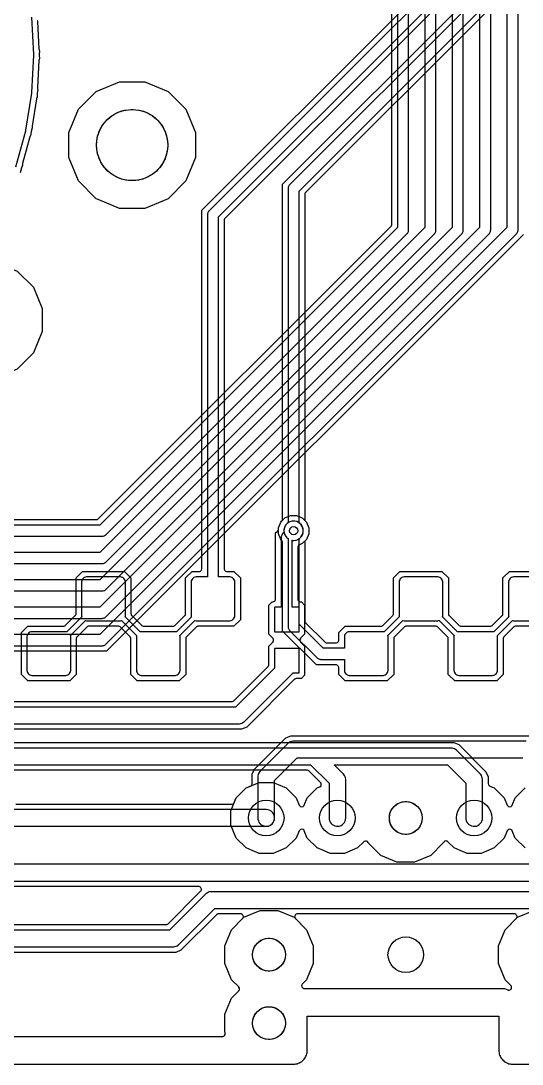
# Model space of a CAD drawing. Header units: millimetres. Extents: x -1 to 70, y 0 to 114.
# Drawn here: x 25.03 to 43.35, y 0 to 38.14 of the extents above; entities that cross this region are included whole.
import ezdxf

# ---------------------------------------------------------------- set-up
doc = ezdxf.new("R2010")
doc.units = ezdxf.units.MM

msp = doc.modelspace()

# ---------------------------------------------------------------- linework, layer by layer
at = {"layer": '16_copper'}
for points in [[(38.797, 55.711), (38.797, 30.584), (27.916, 19.703), (13.789, 19.703)], [(39.797, 54.711), (39.797, 30.584), (27.916, 18.703), (15.466, 18.703)], [(40.797, 53.711), (40.797, 30.584), (27.916, 17.703), (16.466, 17.703)], [(41.797, 52.711), (41.797, 30.584), (27.916, 16.703), (17.466, 16.703)], [(42.797, 51.711), (42.797, 30.584), (27.916, 15.703), (18.466, 15.703)], [(43.406, 30.332), (28.168, 15.094), (18.641, 15.094)], [(47.624, 7.305), (22.651, 7.305)], [(22.525, 6.695), (47.75, 6.695)]]:
    msp.add_lwpolyline(points, dxfattribs=at)
for points in [[(13.789, 19.297), (28, 19.297), (28.01, 19.298), (28.02, 19.298, 0.132342), (28.119, 19.335), (28.125, 19.341, 0.018024), (28.137, 19.35), (28.144, 19.356), (39.144, 30.356), (39.15, 30.364), (39.157, 30.371, 0.132344), (39.201, 30.468), (39.201, 30.476, 0.018059), (39.202, 30.491), (39.203, 30.5), (39.203, 55.711)], [(23.235, 19.906), (27.79, 19.906), (27.797, 19.907), (27.805, 19.907, 0.125733), (27.85, 19.927), (27.857, 19.932), (27.858, 19.933), (27.859, 19.934), (27.861, 19.936), (38.564, 30.639), (38.569, 30.645), (38.574, 30.65, 0.125734), (38.593, 30.696), (38.593, 30.704), (38.594, 30.706), (38.593, 30.707), (38.594, 30.71), (38.594, 55.578)], [(15.466, 18.297), (28, 18.297), (28.01, 18.298), (28.02, 18.298, 0.132342), (28.119, 18.335), (28.125, 18.341, 0.018024), (28.137, 18.35), (28.144, 18.356), (40.144, 30.356), (40.15, 30.364), (40.157, 30.371, 0.132344), (40.201, 30.468), (40.201, 30.476, 0.018059), (40.202, 30.491), (40.203, 30.5), (40.203, 54.711)], [(16.466, 17.297), (28, 17.297), (28.01, 17.298), (28.02, 17.298, 0.132342), (28.119, 17.335), (28.125, 17.341, 0.018024), (28.137, 17.35), (28.144, 17.356), (41.144, 30.356), (41.15, 30.364), (41.157, 30.371, 0.132344), (41.201, 30.468), (41.201, 30.476, 0.018059), (41.202, 30.491), (41.203, 30.5), (41.203, 53.711)], [(17.466, 16.297), (28, 16.297), (28.01, 16.298), (28.02, 16.298, 0.132342), (28.119, 16.335), (28.125, 16.341, 0.018024), (28.137, 16.35), (28.144, 16.356), (42.144, 30.356), (42.15, 30.364), (42.157, 30.371, 0.132344), (42.201, 30.468), (42.201, 30.476, 0.018059), (42.202, 30.491), (42.203, 30.5), (42.203, 52.711)], [(18.466, 15.297), (28, 15.297), (28.01, 15.298), (28.02, 15.298, 0.132342), (28.119, 15.335), (28.125, 15.341, 0.018024), (28.137, 15.35), (28.144, 15.356), (43.144, 30.356), (43.15, 30.364), (43.157, 30.371, 0.132344), (43.201, 30.468), (43.201, 30.476, 0.018059), (43.202, 30.491), (43.203, 30.5), (43.203, 51.711)], [(13.721, 13.258), (32.748, 13.258), (32.755, 13.259), (32.763, 13.259, 0.125733), (32.808, 13.278), (32.815, 13.284), (32.816, 13.285), (32.817, 13.286), (32.819, 13.287), (34.068, 14.536), (34.072, 14.542), (34.077, 14.547, 0.125734), (34.096, 14.593), (34.096, 14.601), (34.097, 14.603), (34.097, 14.604), (34.097, 14.607), (34.097, 15.284), (34.242, 15.429), (34.247, 15.436), (34.253, 15.443, 0.323312), (34.251, 15.56), (34.248, 15.564, 0.009752), (34.245, 15.567), (34.242, 15.571), (34.097, 15.716), (34.097, 16.784), (34.216, 16.903), (34.244, 16.903, 0.373881), (34.343, 16.989), (34.343, 16.994, 0.009671), (34.343, 16.998), (34.344, 17.003), (34.344, 19.418), (34.414, 19.489), (34.419, 19.495), (34.424, 19.5, 0.125734), (34.443, 19.546), (34.443, 19.554), (34.444, 19.556), (34.443, 19.557), (34.444, 19.56), (34.444, 19.611), (34.528, 19.815), (34.685, 19.972), (34.889, 20.056), (35.111, 20.056), (35.19, 20.023), (35.19, 20.023), (35.19, 20.023), (35.315, 19.972), (35.472, 19.815), (35.556, 19.611), (35.556, 19.389), (35.472, 19.185), (35.315, 19.028), (35.218, 18.988), (35.216, 18.987), (35.215, 18.987, 0.255512), (35.157, 18.91), (35.156, 18.896), (35.156, 17.003), (35.158, 16.994), (35.158, 16.985, 0.323309), (35.242, 16.904), (35.248, 16.904), (35.249, 16.903), (35.251, 16.904), (35.256, 16.903), (35.284, 16.903), (35.403, 16.784), (35.403, 15.716), (35.258, 15.571), (35.253, 15.564), (35.247, 15.557, 0.323317), (35.249, 15.44), (35.252, 15.436, 0.009764), (35.255, 15.433), (35.258, 15.429), (35.403, 15.284), (35.403, 14.216), (35.284, 14.097), (35.107, 14.097), (35.099, 14.096), (35.092, 14.096, 0.125733), (35.046, 14.077), (35.04, 14.071), (35.038, 14.07), (35.038, 14.069), (35.036, 14.068), (33.288, 12.319), (33.101, 12.242), (13.721, 12.242)], [(13.45, 12.445), (33, 12.445), (33.012, 12.446), (33.024, 12.446, 0.144215), (33.185, 12.508), (33.193, 12.515, 0.015626), (33.207, 12.527), (33.216, 12.534), (34.966, 14.284), (34.973, 14.294), (34.98, 14.3), (35.2, 14.3), (35.2, 15.2), (34.3, 15.2), (34.3, 14.481), (32.874, 13.055), (13.45, 13.055)], [(13.45, 10.945), (35.624, 10.945), (36.295, 10.274), (36.295, 9), (36.298, 8.956, 0.930834), (36.905, 9), (36.905, 10.4), (36.904, 10.412), (36.904, 10.424, 0.144215), (36.842, 10.585), (36.835, 10.593, 0.015626), (36.823, 10.607), (36.816, 10.616), (36.486, 10.945), (40.624, 10.945), (41.295, 10.274), (41.295, 9), (41.298, 8.956, 0.930834), (41.905, 9), (41.905, 10.4), (41.904, 10.412), (41.904, 10.424, 0.144215), (41.842, 10.585), (41.835, 10.593, 0.015626), (41.823, 10.607), (41.816, 10.616), (40.966, 11.466), (40.956, 11.473), (40.948, 11.482, 0.144213), (40.791, 11.552), (40.78, 11.553, 0.015609), (40.761, 11.554), (40.75, 11.555), (13.45, 11.555)], [(13.721, 11.758), (40.851, 11.758), (41.038, 11.681), (42.031, 10.688), (42.108, 10.501), (42.108, 10.259), (42.108, 10.257), (42.108, 10.255, 0.255509), (42.157, 10.172), (42.17, 10.166), (42.273, 10.123), (42.273, 10.123), (42.273, 10.123), (42.334, 10.098), (42.698, 9.734), (42.808, 9.47), (42.813, 9.46), (42.818, 9.451, 0.54673), (42.986, 9.457), (42.987, 9.459), (42.988, 9.46), (42.989, 9.462), (42.992, 9.47), (43.102, 9.734), (43.466, 10.098)], [(24.853, 9.508), (32.741, 9.508), (32.743, 9.508), (32.745, 9.508, 0.255509), (32.828, 9.557), (32.834, 9.57), (32.902, 9.734), (33.266, 10.098), (33.742, 10.295), (34.258, 10.295), (34.431, 10.223), (34.431, 10.223), (34.734, 10.098), (35.098, 9.734), (35.208, 9.47), (35.213, 9.46), (35.218, 9.451, 0.546721), (35.386, 9.457), (35.387, 9.459), (35.388, 9.46), (35.389, 9.462), (35.392, 9.47), (35.502, 9.734), (35.866, 10.098), (35.952, 10.134), (35.955, 10.136), (35.959, 10.137, 0.468076), (35.994, 10.286), (35.985, 10.297), (35.569, 10.713), (35.563, 10.717), (35.558, 10.722, 0.125734), (35.512, 10.741), (35.504, 10.742), (35.502, 10.742), (35.5, 10.742), (35.498, 10.742), (13.721, 10.742)], [(21.917, 5.103), (30.343, 5.103), (30.35, 5.104), (30.358, 5.104, 0.125733), (30.403, 5.123), (30.41, 5.129), (30.411, 5.13), (30.412, 5.131), (30.414, 5.132), (31.555, 6.274), (31.555, 6.274), (31.603, 6.321, 0.618822), (31.546, 6.491), (31.544, 6.491), (31.543, 6.491), (31.541, 6.491), (31.532, 6.492), (22.424, 6.492)], [(47.21, 6.305), (32, 6.305), (31.988, 6.304), (31.976, 6.304, 0.144215), (31.815, 6.242), (31.807, 6.235, 0.015626), (31.793, 6.223), (31.784, 6.216), (30.469, 4.9), (14.6, 4.9)], [(16.798, 1.016), (32.402, 1.016), (32.405, 1.016), (32.409, 1.016, 0.39391), (32.502, 1.116), (32.501, 1.125), (32.5, 1.134, 0.014298), (32.498, 1.141), (32.494, 1.154), (32.484, 1.179), (32.484, 1.821), (32.73, 2.415), (32.994, 2.679), (32.999, 2.686), (33.005, 2.693, 0.323317), (33.003, 2.81), (33, 2.814, 0.009764), (32.997, 2.817), (32.994, 2.821), (32.73, 3.085), (32.484, 3.679), (32.484, 4.321), (32.73, 4.915), (33.136, 5.321), (33.143, 5.33), (33.149, 5.338, 0.546726), (33.079, 5.491), (33.077, 5.491), (33.076, 5.491), (33.074, 5.491), (33.065, 5.492), (32.252, 5.492), (32.245, 5.491), (32.237, 5.491, 0.125733), (32.192, 5.472), (32.185, 5.466), (32.184, 5.465), (32.183, 5.464), (32.181, 5.463), (30.883, 4.164), (30.696, 4.087), (14.496, 4.087)], [(14.6, 4.29), (30.595, 4.29), (30.607, 4.291), (30.619, 4.291, 0.144215), (30.78, 4.353), (30.788, 4.36, 0.015626), (30.802, 4.372), (30.811, 4.379), (32.126, 5.695), (47.084, 5.695)]]:
    msp.add_lwpolyline(points, format="xyb", dxfattribs=at)
for points in [[(28.639, 31.284), (27.856, 31.608), (27.856, 31.608), (27.856, 31.608), (27.788, 31.637), (27.137, 32.288), (26.784, 33.139), (26.784, 34.061), (27.137, 34.912), (27.788, 35.563), (28.639, 35.916), (29.561, 35.916), (30.412, 35.563), (31.063, 34.912), (31.416, 34.061), (31.416, 33.139), (31.063, 32.288), (30.412, 31.637), (29.561, 31.284)], [(23.279, 25.084), (22.979, 25.208), (22.979, 25.208), (22.737, 25.308), (22.737, 25.308), (22.737, 25.308), (22.501, 25.406), (21.906, 26.001), (21.584, 26.779), (21.584, 27.621), (21.906, 28.399), (22.501, 28.994), (23.279, 29.316), (24.121, 29.316), (24.344, 29.223), (24.344, 29.223), (24.899, 28.994), (25.494, 28.399), (25.816, 27.621), (25.816, 26.779), (25.494, 26.001), (24.899, 25.406), (24.121, 25.084)]]:
    msp.add_lwpolyline(points, close=True, dxfattribs=at)
for points in [[(35.2, 16.7), (34.953, 16.7), (34.953, 19.15), (34.977, 19.147), (35.023, 19.147, 1), (34.977, 19.853), (34.931, 19.847, 0.376374), (34.647, 19.477), (34.652, 19.439), (34.606, 19.394, 0.157846), (34.549, 19.282), (34.549, 19.274, 0.018059), (34.548, 19.259), (34.547, 19.25), (34.547, 16.7), (34.3, 16.7), (34.3, 15.8), (35.2, 15.8)], [(24.55, 8.695), (34, 8.695), (34.044, 8.698, 0.930834), (34, 9.305), (24.55, 9.305), (24.55, 9.9), (22.4, 9.9), (22.4, 8.1), (24.55, 8.1)], [(42.871, 2.706), (42.878, 2.706, 0.582209), (42.947, 2.866), (42.938, 2.876), (42.938, 2.877), (42.938, 2.877), (42.938, 2.877), (42.73, 3.085), (42.484, 3.679), (42.484, 4.321), (42.73, 4.915), (43.136, 5.321), (43.143, 5.33), (43.149, 5.338, 0.546726), (43.079, 5.491), (43.077, 5.491), (43.076, 5.491), (43.074, 5.491), (43.065, 5.492), (35.135, 5.492), (35.124, 5.491), (35.113, 5.49, 0.54673), (35.055, 5.332), (35.056, 5.33), (35.057, 5.329), (35.059, 5.328), (35.064, 5.321), (35.47, 4.915), (35.716, 4.321), (35.716, 3.679), (35.47, 3.085), (35.322, 2.937), (35.315, 2.928), (35.309, 2.92, 0.546726), (35.379, 2.767), (35.381, 2.767), (35.382, 2.767), (35.384, 2.767), (35.393, 2.766), (42.702, 2.766), (42.829, 2.713), (42.834, 2.712), (42.839, 2.71, 0.062619), (42.864, 2.706)]]:
    msp.add_lwpolyline(points, format="xyb", close=True, dxfattribs=at)
at = {"layer": '1_copper'}
for points in [[(44.422, 16.007), (43.111, 16.007), (43.104, 16.006), (43.097, 16.006, 0.125733), (43.051, 15.987), (43.045, 15.981), (43.043, 15.98), (43.042, 15.979), (43.041, 15.978), (42.687, 15.624), (42.683, 15.619), (42.678, 15.613, 0.125734), (42.659, 15.568), (42.659, 15.559), (42.658, 15.557), (42.658, 15.556), (42.658, 15.554), (42.658, 14.243), (42.422, 14.007), (40.888, 14.007), (40.652, 14.243), (40.652, 15.554), (40.651, 15.561), (40.651, 15.568, 0.125733), (40.632, 15.614), (40.626, 15.62), (40.625, 15.622), (40.624, 15.623), (40.623, 15.624), (40.269, 15.978), (40.264, 15.982), (40.258, 15.987, 0.125734), (40.213, 16.006), (40.204, 16.006), (40.202, 16.007), (40.201, 16.007), (40.199, 16.007), (39.111, 16.007), (39.104, 16.006), (39.097, 16.006, 0.125733), (39.051, 15.987), (39.045, 15.981), (39.043, 15.98), (39.042, 15.979), (39.041, 15.978), (38.687, 15.624), (38.683, 15.619), (38.678, 15.613, 0.125734), (38.659, 15.568), (38.659, 15.559), (38.658, 15.557), (38.658, 15.556), (38.658, 15.554), (38.658, 14.243), (38.422, 14.007), (36.888, 14.007), (36.652, 14.243), (36.652, 14.494), (36.651, 14.503), (36.65, 14.512, 0.323309), (36.566, 14.593), (36.561, 14.593, 0.009671), (36.557, 14.593), (36.552, 14.594), (35.832, 14.594), (34.594, 15.832), (34.594, 19.078), (34.593, 19.085), (34.593, 19.093, 0.125733), (34.573, 19.138), (34.568, 19.145), (34.567, 19.146), (34.566, 19.147), (34.564, 19.149), (34.528, 19.185), (34.444, 19.389), (34.444, 19.611), (34.528, 19.815), (34.564, 19.851, 0.162863), (34.593, 19.908), (34.593, 19.916), (34.594, 19.918), (34.593, 19.92), (34.594, 19.922), (34.594, 32.168), (48.064, 45.639)], [(48.297, 45.584), (34.856, 32.144), (34.85, 32.136), (34.843, 32.129, 0.132344), (34.799, 32.032), (34.799, 32.024, 0.018059), (34.798, 32.009), (34.797, 32), (34.797, 19.789), (34.767, 19.766, 0.453092), (34.767, 19.234), (34.797, 19.211), (34.797, 16), (34.798, 15.99), (34.798, 15.98, 0.132342), (34.835, 15.881), (34.841, 15.875, 0.018024), (34.85, 15.863), (34.856, 15.856), (35.856, 14.856), (35.864, 14.85), (35.871, 14.843, 0.132344), (35.968, 14.799), (35.976, 14.799, 0.018059), (35.991, 14.798), (36, 14.797), (36.855, 14.797), (36.855, 14.39), (36.863, 14.352), (36.878, 14.315), (36.9, 14.283), (36.928, 14.255), (36.96, 14.233), (36.997, 14.218), (37.035, 14.21), (38.275, 14.21), (38.313, 14.218), (38.35, 14.233), (38.382, 14.255), (38.41, 14.283), (38.432, 14.315), (38.447, 14.352), (38.455, 14.39), (38.455, 15.63), (38.447, 15.668), (38.446, 15.671), (38.994, 16.219), (38.997, 16.218), (39.035, 16.21), (40.275, 16.21), (40.313, 16.218), (40.316, 16.219), (40.864, 15.671), (40.863, 15.668), (40.855, 15.63), (40.855, 14.39), (40.863, 14.352), (40.878, 14.315), (40.9, 14.283), (40.928, 14.255), (40.96, 14.233), (40.997, 14.218), (41.035, 14.21), (42.275, 14.21), (42.313, 14.218), (42.35, 14.233), (42.382, 14.255), (42.41, 14.283), (42.432, 14.315), (42.447, 14.352), (42.455, 14.39), (42.455, 15.63), (42.447, 15.668), (42.446, 15.671), (42.994, 16.219), (42.997, 16.218), (43.035, 16.21), (44.275, 16.21)], [(46.406, 44.832), (32.491, 30.916), (32.486, 30.91), (32.481, 30.905, 0.125734), (32.462, 30.859), (32.462, 30.851), (32.461, 30.849), (32.462, 30.848), (32.461, 30.845), (32.461, 18.113), (32.463, 18.104), (32.463, 18.095, 0.323309), (32.547, 18.014), (32.553, 18.014, 0.009671), (32.556, 18.014), (32.561, 18.013), (32.822, 18.013), (33.058, 17.777), (33.058, 16.243), (32.822, 16.007), (31.511, 16.007), (31.504, 16.006), (31.497, 16.006, 0.125733), (31.451, 15.987), (31.445, 15.981), (31.443, 15.98), (31.442, 15.979), (31.441, 15.978), (31.087, 15.624), (31.083, 15.619), (31.078, 15.613, 0.125734), (31.059, 15.568), (31.059, 15.559), (31.058, 15.557), (31.058, 15.556), (31.058, 15.554), (31.058, 14.243), (30.822, 14.007), (29.288, 14.007), (29.052, 14.243), (29.052, 15.554), (29.051, 15.561), (29.051, 15.568, 0.125733), (29.032, 15.614), (29.026, 15.62), (29.025, 15.622), (29.024, 15.623), (29.023, 15.624), (28.669, 15.978), (28.664, 15.982), (28.658, 15.987, 0.125734), (28.613, 16.006), (28.604, 16.006), (28.602, 16.007), (28.601, 16.007), (28.599, 16.007), (27.511, 16.007), (27.504, 16.006), (27.497, 16.006, 0.125733), (27.451, 15.987), (27.445, 15.981), (27.443, 15.98), (27.442, 15.979), (27.441, 15.978), (27.087, 15.624), (27.083, 15.619), (27.078, 15.613, 0.125734), (27.059, 15.568), (27.059, 15.559), (27.058, 15.557), (27.058, 15.556), (27.058, 15.554), (27.058, 14.243), (26.822, 14.007), (25.288, 14.007), (25.052, 14.243), (25.052, 15.777), (25.288, 16.013), (26.599, 16.013), (26.606, 16.014), (26.613, 16.014, 0.125733), (26.659, 16.033), (26.665, 16.039), (26.667, 16.04), (26.668, 16.041), (26.669, 16.042), (27.023, 16.396), (27.027, 16.401), (27.032, 16.407, 0.125734), (27.051, 16.452), (27.051, 16.461), (27.052, 16.463), (27.052, 16.464), (27.052, 16.466), (27.052, 17.777), (27.288, 18.013), (28.822, 18.013), (29.058, 17.777), (29.058, 16.466), (29.059, 16.459), (29.059, 16.452, 0.125733), (29.078, 16.406), (29.084, 16.4), (29.085, 16.398), (29.086, 16.397), (29.087, 16.396), (29.441, 16.042), (29.446, 16.038), (29.452, 16.033, 0.125734), (29.497, 16.014), (29.506, 16.014), (29.508, 16.013), (29.509, 16.013), (29.511, 16.013), (30.599, 16.013), (30.606, 16.014), (30.613, 16.014, 0.125733), (30.659, 16.033), (30.665, 16.039), (30.667, 16.04), (30.668, 16.041), (30.669, 16.042), (31.023, 16.396), (31.027, 16.401), (31.032, 16.407, 0.125734), (31.051, 16.452), (31.051, 16.461), (31.052, 16.463), (31.052, 16.464), (31.052, 16.466), (31.052, 17.777), (31.288, 18.013), (31.549, 18.013), (31.558, 18.014), (31.567, 18.015, 0.323309), (31.648, 18.099), (31.648, 18.104, 0.009671), (31.648, 18.108), (31.648, 18.109, 0.001898), (31.648, 18.109), (31.649, 18.113), (31.649, 31.223), (45.564, 45.139)], [(45.797, 45.084), (31.911, 31.199), (31.905, 31.191), (31.898, 31.184, 0.132344), (31.854, 31.087), (31.854, 31.079, 0.018059), (31.853, 31.064), (31.852, 31.055), (31.852, 17.81), (31.435, 17.81), (31.397, 17.802), (31.36, 17.787), (31.328, 17.765), (31.3, 17.737), (31.278, 17.705), (31.263, 17.668), (31.255, 17.63), (31.255, 16.39), (31.263, 16.352), (31.264, 16.349), (30.716, 15.801), (30.713, 15.802), (30.675, 15.81), (29.435, 15.81), (29.397, 15.802), (29.394, 15.801), (28.846, 16.349), (28.847, 16.352), (28.855, 16.39), (28.855, 17.63), (28.847, 17.668), (28.832, 17.705), (28.81, 17.737), (28.782, 17.765), (28.75, 17.787), (28.713, 17.802), (28.675, 17.81), (27.435, 17.81), (27.397, 17.802), (27.36, 17.787), (27.328, 17.765), (27.3, 17.737), (27.278, 17.705), (27.263, 17.668), (27.255, 17.63), (27.255, 16.39), (27.263, 16.352), (27.264, 16.349), (26.716, 15.801), (26.713, 15.802), (26.675, 15.81), (25.435, 15.81), (25.397, 15.802), (25.36, 15.787), (25.328, 15.765), (25.3, 15.737), (25.278, 15.705), (25.263, 15.668), (25.255, 15.63), (25.255, 14.39), (25.263, 14.352), (25.278, 14.315), (25.3, 14.283), (25.328, 14.255), (25.36, 14.233), (25.397, 14.218), (25.435, 14.21), (26.675, 14.21), (26.713, 14.218), (26.75, 14.233), (26.782, 14.255), (26.81, 14.283), (26.832, 14.315), (26.847, 14.352), (26.855, 14.39), (26.855, 15.63), (26.847, 15.668), (26.846, 15.671), (27.394, 16.219), (27.397, 16.218), (27.435, 16.21), (28.675, 16.21), (28.713, 16.218), (28.716, 16.219), (29.264, 15.671), (29.263, 15.668), (29.255, 15.63), (29.255, 14.39), (29.263, 14.352), (29.278, 14.315), (29.3, 14.283), (29.328, 14.255), (29.36, 14.233), (29.397, 14.218), (29.435, 14.21), (30.675, 14.21), (30.713, 14.218), (30.75, 14.233), (30.782, 14.255), (30.81, 14.283), (30.832, 14.315), (30.847, 14.352), (30.855, 14.39), (30.855, 15.63), (30.847, 15.668), (30.846, 15.671), (31.394, 16.219), (31.397, 16.218), (31.435, 16.21), (32.675, 16.21), (32.713, 16.218), (32.75, 16.233), (32.782, 16.255), (32.81, 16.283), (32.832, 16.315), (32.847, 16.352), (32.855, 16.39), (32.855, 17.63), (32.847, 17.668), (32.832, 17.705), (32.81, 17.737), (32.782, 17.765), (32.75, 17.787), (32.713, 17.802), (32.675, 17.81), (32.258, 17.81), (32.258, 30.971), (46.144, 44.856)], [(44.275, 17.81), (43.035, 17.81), (42.997, 17.802), (42.96, 17.787), (42.928, 17.765), (42.9, 17.737), (42.878, 17.705), (42.863, 17.668), (42.855, 17.63), (42.855, 16.39), (42.863, 16.352), (42.864, 16.349), (42.316, 15.801), (42.313, 15.802), (42.275, 15.81), (41.035, 15.81), (40.997, 15.802), (40.994, 15.801), (40.446, 16.349), (40.447, 16.352), (40.455, 16.39), (40.455, 17.63), (40.447, 17.668), (40.432, 17.705), (40.41, 17.737), (40.382, 17.765), (40.35, 17.787), (40.313, 17.802), (40.275, 17.81), (39.035, 17.81), (38.997, 17.802), (38.96, 17.787), (38.928, 17.765), (38.9, 17.737), (38.878, 17.705), (38.863, 17.668), (38.855, 17.63), (38.855, 16.39), (38.863, 16.352), (38.864, 16.349), (38.316, 15.801), (38.313, 15.802), (38.275, 15.81), (37.035, 15.81), (36.997, 15.802), (36.96, 15.787), (36.928, 15.765), (36.9, 15.737), (36.878, 15.705), (36.863, 15.668), (36.855, 15.63), (36.855, 15.203), (36.084, 15.203), (35.203, 16.084), (35.203, 19.211), (35.233, 19.234, 0.453092), (35.233, 19.766), (35.203, 19.789), (35.203, 31.916), (48.644, 45.356)], [(48.906, 45.332), (35.436, 31.861), (35.431, 31.855), (35.426, 31.85, 0.125734), (35.407, 31.804), (35.407, 31.796), (35.406, 31.794), (35.407, 31.793), (35.406, 31.79), (35.406, 19.922), (35.407, 19.915), (35.407, 19.907, 0.125736), (35.427, 19.862), (35.432, 19.855), (35.433, 19.854), (35.434, 19.853), (35.436, 19.851), (35.472, 19.815), (35.556, 19.611), (35.556, 19.389), (35.472, 19.185), (35.436, 19.149, 0.162857), (35.407, 19.092), (35.407, 19.084), (35.406, 19.082), (35.407, 19.08), (35.406, 19.078), (35.406, 16.21), (35.407, 16.203), (35.407, 16.195, 0.125733), (35.427, 16.15), (35.432, 16.143), (35.433, 16.142), (35.434, 16.141), (35.436, 16.139), (36.139, 15.436), (36.145, 15.431), (36.15, 15.426, 0.125734), (36.196, 15.407), (36.204, 15.407), (36.206, 15.406), (36.207, 15.407), (36.21, 15.406), (36.552, 15.406), (36.561, 15.408), (36.57, 15.408, 0.323309), (36.651, 15.492), (36.651, 15.498, 0.009671), (36.651, 15.501), (36.652, 15.506), (36.652, 15.777), (36.888, 16.013), (38.199, 16.013), (38.206, 16.014), (38.213, 16.014, 0.125733), (38.259, 16.033), (38.265, 16.039), (38.267, 16.04), (38.268, 16.041), (38.269, 16.042), (38.623, 16.396), (38.627, 16.401), (38.632, 16.407, 0.125734), (38.651, 16.452), (38.651, 16.461), (38.652, 16.463), (38.652, 16.464), (38.652, 16.466), (38.652, 17.777), (38.888, 18.013), (40.422, 18.013), (40.658, 17.777), (40.658, 16.466), (40.659, 16.459), (40.659, 16.452, 0.125733), (40.678, 16.406), (40.684, 16.4), (40.685, 16.398), (40.686, 16.397), (40.687, 16.396), (41.041, 16.042), (41.046, 16.038), (41.052, 16.033, 0.125734), (41.097, 16.014), (41.106, 16.014), (41.108, 16.013), (41.109, 16.013), (41.111, 16.013), (42.199, 16.013), (42.206, 16.014), (42.213, 16.014, 0.125733), (42.259, 16.033), (42.265, 16.039), (42.267, 16.04), (42.268, 16.041), (42.269, 16.042), (42.623, 16.396), (42.627, 16.401), (42.632, 16.407, 0.125734), (42.651, 16.452), (42.651, 16.461), (42.652, 16.463), (42.652, 16.464), (42.652, 16.466), (42.652, 17.777), (42.888, 18.013), (44.422, 18.013)], [(25.648, 38.147), (25.647, 38.14), (25.644, 38.13, 0.015657), (25.644, 38.123), (25.644, 38.123), (25.644, 38.122), (25.643, 38.112), (25.696, 37.1), (25.697, 37.098), (25.697, 37.096, 0.110677), (25.715, 37.048), (25.707, 36.905), (25.707, 36.903), (25.707, 36.895), (25.715, 36.751), (25.714, 36.749), (25.708, 36.741, 0.072865), (25.698, 36.714), (25.696, 36.7), (25.643, 35.688), (25.644, 35.686), (25.643, 35.684, 0.110683), (25.656, 35.635), (25.634, 35.493), (25.634, 35.491), (25.633, 35.483), (25.625, 35.339), (25.624, 35.338), (25.617, 35.33, 0.072853), (25.605, 35.304), (25.602, 35.29), (25.443, 34.29), (25.443, 34.288), (25.443, 34.286, 0.110681), (25.45, 34.235), (25.413, 34.097), (25.413, 34.095), (25.411, 34.087), (25.388, 33.944), (25.387, 33.943), (25.379, 33.936, 0.072854), (25.364, 33.911), (25.36, 33.898), (25.098, 32.92), (25.098, 32.918), (25.097, 32.916, 0.110672), (25.099, 32.864), (25.048, 32.731), (25.047, 32.729), (25.045, 32.721), (25.007, 32.582)], [(43.466, 7.902), (43.102, 8.266), (42.992, 8.53), (42.987, 8.54), (42.982, 8.549, 0.546721), (42.814, 8.543), (42.813, 8.541), (42.812, 8.54), (42.811, 8.538), (42.808, 8.53), (42.698, 8.266), (42.334, 7.902), (41.858, 7.705), (41.342, 7.705), (41.092, 7.808), (41.091, 7.808), (40.866, 7.902), (40.638, 8.13), (40.635, 8.132), (40.633, 8.135, 0.279258), (40.531, 8.151), (40.523, 8.148), (40.52, 8.146), (40.516, 8.145, 0.167657), (40.47, 8.085), (40.015, 7.63), (39.421, 7.384), (38.779, 7.384), (38.185, 7.63), (37.73, 8.085), (37.725, 8.097, 0.490436), (37.572, 8.139), (37.562, 8.13), (37.334, 7.902), (36.858, 7.705), (36.342, 7.705), (36.092, 7.808), (36.091, 7.808), (35.866, 7.902), (35.502, 8.266), (35.392, 8.53), (35.387, 8.54), (35.382, 8.549, 0.54673), (35.214, 8.543), (35.213, 8.541), (35.212, 8.54), (35.211, 8.538), (35.208, 8.53), (35.098, 8.266), (34.734, 7.902), (34.258, 7.705), (33.742, 7.705), (33.492, 7.808), (33.491, 7.808), (33.266, 7.902), (32.902, 8.266), (32.705, 8.742), (32.705, 9.258), (32.902, 9.734), (33.266, 10.098), (33.43, 10.166), (33.432, 10.167), (33.434, 10.168, 0.255512), (33.491, 10.245), (33.492, 10.259), (33.492, 10.601), (33.569, 10.788), (34.712, 11.931), (34.899, 12.008), (43.601, 12.008)], [(43.5, 11.805), (35, 11.805), (34.988, 11.804), (34.976, 11.804, 0.144215), (34.815, 11.742), (34.807, 11.735, 0.015626), (34.793, 11.723), (34.784, 11.716), (33.784, 10.716), (33.777, 10.706), (33.768, 10.698, 0.144213), (33.698, 10.541), (33.697, 10.53, 0.015609), (33.696, 10.511), (33.695, 10.5), (33.695, 9), (33.698, 8.956, 0.930834), (34.305, 9), (34.305, 10.374), (35.126, 11.195), (43.374, 11.195)], [(16.798, 1.016), (32.402, 1.016), (32.405, 1.016), (32.409, 1.016, 0.39391), (32.502, 1.116), (32.501, 1.125), (32.5, 1.134, 0.014298), (32.498, 1.141), (32.494, 1.154), (32.484, 1.179), (32.484, 1.821), (32.73, 2.415), (32.994, 2.679), (32.999, 2.686), (33.005, 2.693, 0.323317), (33.003, 2.81), (33, 2.814, 0.009764), (32.997, 2.817), (32.994, 2.821), (32.73, 3.085), (32.484, 3.679), (32.484, 4.321), (32.73, 4.915), (33.185, 5.37), (33.779, 5.616), (34.421, 5.616), (35.015, 5.37), (35.47, 4.915), (35.716, 4.321), (35.716, 3.679), (35.47, 3.085), (35.322, 2.937), (35.315, 2.928), (35.309, 2.92, 0.546726), (35.379, 2.767), (35.381, 2.767), (35.382, 2.767), (35.384, 2.767), (35.393, 2.766), (42.702, 2.766), (42.829, 2.713), (42.834, 2.712), (42.839, 2.71, 0.722105), (42.947, 2.866), (42.938, 2.876), (42.73, 3.085), (42.484, 3.679), (42.484, 4.321), (42.73, 4.915), (43.185, 5.37), (43.779, 5.616)]]:
    msp.add_lwpolyline(points, format="xyb", dxfattribs=at)
for points in [[(24.855, 32.799), (25.21, 34.124), (25.212, 34.133), (25.214, 34.145), (25.429, 35.499), (25.43, 35.508), (25.431, 35.52), (25.503, 36.889), (25.503, 36.899), (25.503, 36.911), (25.431, 38.28)], [(24.899, 28.994), (25.494, 28.399), (25.816, 27.621), (25.816, 26.779), (25.494, 26.001), (24.899, 25.406)]]:
    msp.add_lwpolyline(points, dxfattribs=at)
msp.add_lwpolyline([(28.639, 31.284), (27.856, 31.608), (27.856, 31.608), (27.856, 31.608), (27.788, 31.637), (27.137, 32.288), (26.784, 33.139), (26.784, 34.061), (27.137, 34.912), (27.788, 35.563), (28.639, 35.916), (29.561, 35.916), (30.412, 35.563), (31.063, 34.912), (31.416, 34.061), (31.416, 33.139), (31.063, 32.288), (30.412, 31.637), (29.561, 31.284)], close=True, dxfattribs=at)
at = {"layer": 'drills_NPTH'}
for centre, radius in [((29.1, 33.6), 1.3), ((39.1, 9), 0.6), ((34.1, 4), 0.6), ((34.1, 1.5), 0.6)]:
    msp.add_circle(centre, radius, dxfattribs=at)
at = {"layer": 'drills_PTH'}
for centre in [(34, 9), (36.6, 9), (41.6, 9), (39.1, 4)]:
    msp.add_circle(centre, 0.65, dxfattribs=at)
at = {"layer": 'drills_via_1_16'}
msp.add_circle((35, 19.5), 0.15, dxfattribs=at)
at = {"layer": 'holes'}
for points in [[(30.4, 33.554), (30.393, 33.461), (30.38, 33.369), (30.36, 33.278), (30.334, 33.189), (30.302, 33.102), (30.263, 33.018), (30.219, 32.936), (30.169, 32.858), (30.113, 32.784), (30.052, 32.714), (29.986, 32.648), (29.916, 32.587), (29.842, 32.531), (29.764, 32.481), (29.682, 32.437), (29.598, 32.398), (29.511, 32.366), (29.422, 32.34), (29.331, 32.32), (29.239, 32.307), (29.146, 32.3), (29.054, 32.3), (28.961, 32.307), (28.869, 32.32), (28.778, 32.34), (28.689, 32.366), (28.602, 32.398), (28.518, 32.437), (28.436, 32.481), (28.358, 32.531), (28.284, 32.587), (28.214, 32.648), (28.148, 32.714), (28.087, 32.784), (28.031, 32.858), (27.981, 32.936), (27.937, 33.018), (27.898, 33.102), (27.866, 33.189), (27.84, 33.278), (27.82, 33.369), (27.807, 33.461), (27.8, 33.554), (27.8, 33.646), (27.807, 33.739), (27.82, 33.831), (27.84, 33.922), (27.866, 34.011), (27.898, 34.098), (27.937, 34.182), (27.981, 34.264), (28.031, 34.342), (28.087, 34.416), (28.148, 34.486), (28.214, 34.552), (28.284, 34.613), (28.358, 34.669), (28.436, 34.719), (28.518, 34.763), (28.602, 34.802), (28.689, 34.834), (28.778, 34.86), (28.869, 34.88), (28.961, 34.893), (29.054, 34.9), (29.146, 34.9), (29.239, 34.893), (29.331, 34.88), (29.422, 34.86), (29.511, 34.834), (29.598, 34.802), (29.682, 34.763), (29.764, 34.719), (29.842, 34.669), (29.916, 34.613), (29.986, 34.552), (30.052, 34.486), (30.113, 34.416), (30.169, 34.342), (30.219, 34.264), (30.263, 34.182), (30.302, 34.098), (30.334, 34.011), (30.36, 33.922), (30.38, 33.831), (30.393, 33.739), (30.4, 33.646), (30.4, 33.554)], [(39.134, 9.6), (39.201, 9.592), (39.266, 9.577), (39.33, 9.555), (39.391, 9.526), (39.448, 9.49), (39.5, 9.448), (39.548, 9.4), (39.59, 9.348), (39.626, 9.291), (39.655, 9.23), (39.677, 9.166), (39.692, 9.101), (39.7, 9.034), (39.7, 8.966), (39.692, 8.899), (39.677, 8.834), (39.655, 8.77), (39.626, 8.709), (39.59, 8.652), (39.548, 8.6), (39.5, 8.552), (39.448, 8.51), (39.391, 8.474), (39.33, 8.445), (39.266, 8.423), (39.201, 8.408), (39.134, 8.4), (39.066, 8.4), (38.999, 8.408), (38.934, 8.423), (38.87, 8.445), (38.809, 8.474), (38.752, 8.51), (38.7, 8.552), (38.652, 8.6), (38.61, 8.652), (38.574, 8.709), (38.545, 8.77), (38.523, 8.834), (38.508, 8.899), (38.5, 8.966), (38.5, 9.034), (38.508, 9.101), (38.523, 9.166), (38.545, 9.23), (38.574, 9.291), (38.61, 9.348), (38.652, 9.4), (38.7, 9.448), (38.752, 9.49), (38.809, 9.526), (38.87, 9.555), (38.934, 9.577), (38.999, 9.592), (39.066, 9.6), (39.134, 9.6)], [(34.134, 4.6), (34.201, 4.592), (34.266, 4.577), (34.33, 4.555), (34.391, 4.526), (34.448, 4.49), (34.5, 4.448), (34.548, 4.4), (34.59, 4.348), (34.626, 4.291), (34.655, 4.23), (34.677, 4.166), (34.692, 4.101), (34.7, 4.034), (34.7, 3.966), (34.692, 3.899), (34.677, 3.834), (34.655, 3.77), (34.626, 3.709), (34.59, 3.652), (34.548, 3.6), (34.5, 3.552), (34.448, 3.51), (34.391, 3.474), (34.33, 3.445), (34.266, 3.423), (34.201, 3.408), (34.134, 3.4), (34.066, 3.4), (33.999, 3.408), (33.934, 3.423), (33.87, 3.445), (33.809, 3.474), (33.752, 3.51), (33.7, 3.552), (33.652, 3.6), (33.61, 3.652), (33.574, 3.709), (33.545, 3.77), (33.523, 3.834), (33.508, 3.899), (33.5, 3.966), (33.5, 4.034), (33.508, 4.101), (33.523, 4.166), (33.545, 4.23), (33.574, 4.291), (33.61, 4.348), (33.652, 4.4), (33.7, 4.448), (33.752, 4.49), (33.809, 4.526), (33.87, 4.555), (33.934, 4.577), (33.999, 4.592), (34.066, 4.6), (34.134, 4.6)], [(34.134, 2.1), (34.201, 2.092), (34.266, 2.077), (34.33, 2.055), (34.391, 2.026), (34.448, 1.99), (34.5, 1.948), (34.548, 1.9), (34.59, 1.848), (34.626, 1.791), (34.655, 1.73), (34.677, 1.666), (34.692, 1.601), (34.7, 1.534), (34.7, 1.466), (34.692, 1.399), (34.677, 1.334), (34.655, 1.27), (34.626, 1.209), (34.59, 1.152), (34.548, 1.1), (34.5, 1.052), (34.448, 1.01), (34.391, 0.974), (34.33, 0.945), (34.266, 0.923), (34.201, 0.908), (34.134, 0.9), (34.066, 0.9), (33.999, 0.908), (33.934, 0.923), (33.87, 0.945), (33.809, 0.974), (33.752, 1.01), (33.7, 1.052), (33.652, 1.1), (33.61, 1.152), (33.574, 1.209), (33.545, 1.27), (33.523, 1.334), (33.508, 1.399), (33.5, 1.466), (33.5, 1.534), (33.508, 1.601), (33.523, 1.666), (33.545, 1.73), (33.574, 1.791), (33.61, 1.848), (33.652, 1.9), (33.7, 1.948), (33.752, 1.99), (33.809, 2.026), (33.87, 2.055), (33.934, 2.077), (33.999, 2.092), (34.066, 2.1), (34.134, 2.1)]]:
    msp.add_lwpolyline(points, close=True, dxfattribs=at)
at = {"layer": 'outline'}
msp.add_lwpolyline([(17, 0), (35, 0), (35.044, 0.002), (35.087, 0.008), (35.129, 0.017), (35.171, 0.03), (35.211, 0.047), (35.25, 0.067), (35.287, 0.09), (35.321, 0.117), (35.354, 0.146), (35.383, 0.179), (35.41, 0.213), (35.433, 0.25), (35.453, 0.289), (35.47, 0.329), (35.483, 0.371), (35.492, 0.413), (35.498, 0.456), (35.5, 0.5), (35.5, 1.75), (42.5, 1.75), (42.5, 0.5), (42.502, 0.456), (42.508, 0.413), (42.517, 0.371), (42.53, 0.329), (42.547, 0.289), (42.567, 0.25), (42.59, 0.213), (42.617, 0.179), (42.646, 0.146), (42.679, 0.117), (42.713, 0.09), (42.75, 0.067), (42.789, 0.047), (42.829, 0.03), (42.871, 0.017), (42.913, 0.008), (42.956, 0.002), (43, 0), (49.5, 0)], dxfattribs=at)

doc.saveas('drawing.dxf')
